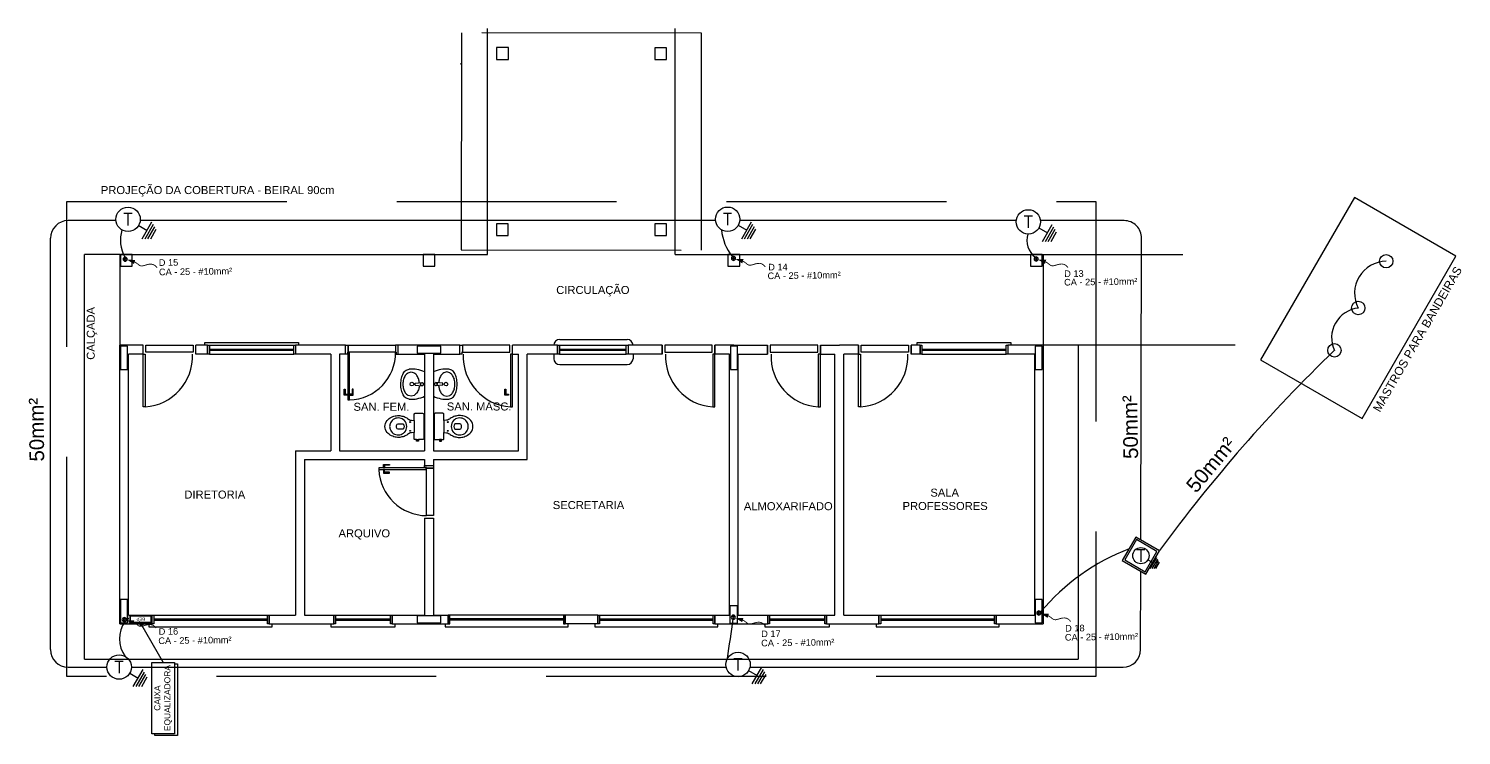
# Model space of a CAD drawing. Extents: x -192 to 167, y 237 to 369.
# Drawn here: x -11.74 to 12.69, y 273.18 to 285.23 of the extents above; entities that cross this region are included whole.
import ezdxf

# ---------------------------------------------------------------- set-up
doc = ezdxf.new("R2010")
doc.units = 0
doc.header["$LTSCALE"] = 0.1
doc.linetypes.add('HIDDEN', pattern=[9.525, 6.35, -3.175])
doc.linetypes.add('TRACEJADO_G', pattern=[0.375, 0.25, -0.125])
doc.layers.get('0').update_dxf_attribs({"linetype": 'CONTINUOUS'})
for name, color, linetype in [('100-txt_t2_002', 1, 'CONTINUOUS'), ('100-txt_t4', 1, 'CONTINUOUS'), ('75-0', 7, 'CONTINUOUS'), ('75-2', 7, 'CONTINUOUS'), ('A-JANEL', 1, 'CONTINUOUS'), ('A-PARED', 5, 'CONTINUOUS'), ('A-PARED-PISOS', 2, 'CONTINUOUS'), ('A-PAREDE', 5, 'CONTINUOUS'), ('A-PISOS', 2, 'CONTINUOUS'), ('A-PISOS-CTEL', 2, 'TRACEJADO_G'), ('A-PISOS-NIVEL', 1, 'CONTINUOUS'), ('A-SOLEIRA', 1, 'CONTINUOUS'), ('ARQ-ALV-CORTE', 5, 'CONTINUOUS'), ('ARQ-EQP-VISTA', 1, 'CONTINUOUS'), ('ARQ-ESQ-VISTA1', 2, 'CONTINUOUS'), ('ARQ-TXT-1_075', 2, 'CONTINUOUS'), ('AUX_01', 1, 'CONTINUOUS'), ('AUX_03', 3, 'CONTINUOUS'), ('Ele_diagramas', 2, 'CONTINUOUS'), ('EST-CONC-CORTE', 6, 'CONTINUOUS'), ('FARADAY', 6, 'HIDDEN'), ('GER_PARA-RAIO', 5, 'PARA-RAIO'), ('Ltype_para-raio', 5, 'PRAIO')]:
    doc.layers.add(name, color=color, linetype=linetype)
doc.styles.add('ESC-50-A20', font='arial.ttf', dxfattribs={"height": 0.1})
doc.styles.get("Standard").update_dxf_attribs({"font": 'ARIALUNI.TTF'})
doc.styles.add('T2', font='arial.ttf')
doc.styles.add('T4', font='arial.ttf')
doc.linetypes.add('PARA-RAIO', pattern='A,0.5,-0.15,["/",Standard,S=0.15,R=0,X=-0.1,Y=-0.075],-0.05', length=0.7)
doc.linetypes.add('PRAIO', pattern='A,0.5,-0.15,["/",Standard,S=0.15,R=0,X=-0.1,Y=-0.075],-0.05', length=0.7)

# ---------------------------------------------------------------- blocks, each defined once
blk = doc.blocks.new('cadnic01000143')
at = {"layer": 'AUX_01', "lineweight": 0}
blk.add_lwpolyline([(-0.672, -0.24), (0.672, -0.24), (0.672, 0.24), (-0.672, 0.24)], close=True, dxfattribs=at)
at = {"layer": 'AUX_03', "lineweight": 0}
blk.add_lwpolyline([(-0.6, -0.168), (0.6, -0.168), (0.6, 0.168), (-0.6, 0.168)], close=True, dxfattribs=at)
at = {"layer": '', "lineweight": 0}
blk.add_text('BEP', height=0.175, dxfattribs=at).set_placement((-0.25, -0.094))
blk = doc.blocks.new('*U72')
h = blk.add_hatch(color=252)
h.dxf.hatch_style = 1
h.paths.add_polyline_path([(0, 0), (0.15, -0.05), (0.15, 0.05)])
at = {"linetype": 'Continuous'}
for q in [(0.15, 0.05), (0.15, -0.05)]:
    blk.add_line((0, 0), q, dxfattribs=at)
for p, q in [((0.15, 0.05), (0.15, -0.05)), ((0.15, 0), (0.15, 0))]:
    blk.add_line(p, q)
blk = doc.blocks.new('cadnic01000124')
at = {"color": 10, "const_width": 0.0533}
blk.add_lwpolyline([(0.301, 0.301), (0.39, 0.381), (0.453, 0.463), (0.497, 0.542), (0.53, 0.619), (0.56, 0.69), (0.593, 0.752), (0.638, 0.805), (0.702, 0.846), (0.79, 0.874), (0.897, 0.896), (1.014, 0.921), (1.133, 0.956), (1.245, 1.01), (1.343, 1.091), (1.417, 1.208), (1.46, 1.368)], dxfattribs=at)
at = {"color": 10}
blk.add_lwpolyline([(0.088, 0.088, 0, 0.267, 0), (0.422, 0.422, 0.02, 0.02, 0)], format="xyseb", dxfattribs=at)
at = {"color": 2}
blk.add_circle((0, 0), 0.125, dxfattribs=at)
at = {"color": 3}
blk.add_circle((0, 0), 0.05, dxfattribs=at)
blk = doc.blocks.new('adm 1')
at = {"layer": 'A-JANEL', "color": 251}
for p, q in [((3.9, -2.45), (3.9, -2.6)), ((3.9, -2.45), (3.9, -2.6)), ((9.57, -2.45), (9.57, -2.6)), ((9.57, -2.45), (9.57, -2.6)), ((16.05, -2.45), (16.05, -2.6))]:
    blk.add_line(p, q, dxfattribs=at)
at = {"layer": 'A-PARED', "color": 251}
for p, q in [((8.405, -2.35), (9.555, -2.35)), ((0.9, -7.2), (0.9, -2.45)), ((1.3, -2.45), (0.9, -2.45)), ((1.05, -7.05), (1.05, -2.6)), ((1.3, -2.6), (1.05, -2.6)), ((1.3, -2.6), (1.3, -2.45)), ((1.3, -2.6), (1.3, -2.45)), ((2.2, -2.6), (2.2, -2.45)), ((2.4, -2.45), (2.2, -2.45)), ((2.2, -2.6), (2.2, -2.45)), ((2.4, -2.6), (2.2, -2.6)), ((2.4, -2.6), (2.4, -2.45)), ((4.65, -2.45), (3.9, -2.45)), ((4.5, -2.6), (3.9, -2.6)), ((4.5, -2.6), (4.5, -4.25)), ((4.5, -2.6), (4.5, -2.815)), ((4.75, -2.45), (4.65, -2.45)), ((4.65, -2.6), (4.65, -4.25)), ((4.75, -2.6), (4.65, -2.6)), ((4.75, -2.6), (4.75, -2.45)), ((4.75, -2.6), (4.75, -2.45)), ((4.795, -2.45), (4.795, -2.565)), ((6.7, -2.45), (5.65, -2.45)), ((5.65, -2.6), (5.65, -2.45)), ((5.65, -2.6), (5.65, -2.45)), ((5.65, -2.6), (6.1, -2.6)), ((6.1, -2.6), (6.1, -4.25)), ((6.1, -2.6), (6.1, -2.815)), ((6.25, -2.6), (6.25, -4.25)), ((6.25, -2.6), (6.25, -2.815)), ((6.25, -2.6), (6.7, -2.6)), ((6.7, -2.6), (6.7, -2.45)), ((6.7, -2.6), (6.7, -2.45)), ((7.6, -2.6), (7.6, -2.45)), ((7.6, -2.6), (7.6, -2.45)), ((8.37, -2.45), (7.6, -2.45)), ((7.6, -2.6), (7.7, -2.6)), ((7.7, -4.25), (7.7, -2.6)), ((7.85, -4.4), (7.85, -2.6)), ((8.37, -2.6), (7.85, -2.6)), ((7.85, -2.815), (7.85, -2.6)), ((8.305, -2.45), (8.305, -2.45)), ((8.305, -2.6), (8.305, -2.678)), ((8.37, -2.45), (8.37, -2.6)), ((8.37, -2.45), (8.37, -2.6)), ((8.37, -2.6), (8.37, -2.45)), ((8.4, -2.45), (9.54, -2.45)), ((8.4, -2.515), (9.54, -2.515)), ((8.4, -2.535), (9.54, -2.535)), ((8.4, -2.6), (9.54, -2.6)), ((10.15, -2.45), (9.57, -2.45)), ((10.15, -2.6), (9.57, -2.6)), ((10.15, -2.6), (10.15, -2.45)), ((11.375, -2.45), (11.05, -2.45)), ((11.05, -2.6), (11.05, -2.45)), ((11.3, -2.6), (11.05, -2.6)), ((11.3, -7.05), (11.3, -2.6)), ((11.375, -2.45), (11.95, -2.45)), ((11.45, -2.6), (11.95, -2.6)), ((11.45, -7.05), (11.45, -2.6)), ((11.95, -2.6), (11.95, -2.45)), ((12.85, -2.45), (13.175, -2.45)), ((12.85, -2.6), (12.85, -2.45)), ((12.85, -2.6), (13.1, -2.6)), ((13.1, -7.05), (13.1, -2.6)), ((13.5, -2.45), (13.175, -2.45)), ((13.25, -7.05), (13.25, -2.6)), ((13.5, -2.6), (13.25, -2.6)), ((13.5, -2.6), (13.5, -2.45)), ((14.55, -2.45), (14.4, -2.45)), ((14.4, -2.6), (14.4, -2.45)), ((14.55, -2.6), (14.4, -2.6)), ((16.65, -2.45), (16.05, -2.45)), ((16.5, -2.6), (16.05, -2.6)), ((16.5, -2.6), (16.5, -7.05)), ((16.65, -2.45), (16.65, -7.2)), ((5.82, -2.92), (5.871, -2.905)), ((5.871, -2.905), (5.921, -2.92)), ((6.479, -2.905), (6.429, -2.92)), ((6.53, -2.92), (6.479, -2.905)), ((8.405, -2.778), (9.555, -2.778)), ((5.94, -3.094), (6.058, -3.085)), ((5.94, -3.13), (5.94, -3.094)), ((5.94, -3.13), (6.058, -3.139)), ((6.41, -3.094), (6.292, -3.085)), ((6.41, -3.13), (6.292, -3.139)), ((6.41, -3.13), (6.41, -3.094)), ((5.871, -3.319), (5.82, -3.305)), ((6.479, -3.319), (6.53, -3.305)), ((3.9, -4.25), (4.5, -4.25)), ((3.9, -4.25), (3.9, -7.05)), ((4.65, -4.25), (6.1, -4.25)), ((6.25, -4.25), (7.7, -4.25)), ((4.05, -4.4), (4.575, -4.4)), ((4.05, -4.4), (4.05, -7.05)), ((4.575, -4.4), (6.1, -4.4)), ((6.1, -4.4), (6.1, -4.5)), ((6.1, -4.5), (6.25, -4.5)), ((6.25, -4.545), (6.135, -4.545)), ((6.25, -4.4), (7.85, -4.4)), ((6.25, -4.4), (6.25, -4.5)), ((6.1, -5.4), (6.25, -5.4)), ((6.1, -5.4), (6.1, -7.05)), ((6.25, -5.4), (6.25, -7.05)), ((1.05, -7.05), (1.45, -7.05)), ((3.451, -7.05, 1.89), (3.9, -7.05)), ((4.05, -7.05), (4.55, -7.05)), ((5.55, -7.05, -0.848), (6.1, -7.05)), ((6.25, -7.05), (6.5, -7.05)), ((11.053, -7.05), (11.3, -7.05)), ((11.45, -7.05), (11.955, -7.05, 0.728)), ((12.955, -7.05, 0.728), (13.1, -7.05)), ((13.25, -7.05), (13.85, -7.05)), ((15.85, -7.05), (16.5, -7.05)), ((0.9, -7.2), (1.45, -7.2)), ((3.45, -7.2), (4.55, -7.2, -0.848)), ((5.55, -7.2, -0.848), (6.502, -7.2)), ((11.053, -7.2), (11.375, -7.2)), ((11.375, -7.2), (11.955, -7.2, 0.728)), ((12.955, -7.2, 0.728), (13.85, -7.2)), ((15.85, -7.2), (16.65, -7.2))]:
    blk.add_line(p, q, dxfattribs=at)
for points in [[(22.091, -3.7), (23.691, -0.929), (21.959, 0.071), (20.359, -2.7)], [(0.915, -1.1), (1.115, -1.1), (1.115, -0.9), (0.915, -0.9)], [(6.075, -1.1), (6.275, -1.1), (6.275, -0.9), (6.075, -0.9)], [(11.275, -1.1), (11.475, -1.1), (11.475, -0.9), (11.275, -0.9)], [(16.435, -1.1), (16.635, -1.1), (16.635, -0.9), (16.435, -0.9)], [(4.785, -2.565), (4.785, -2.6), (4.75, -2.6), (4.75, -2.45), (4.795, -2.45), (4.795, -2.565)], [(4.79, -2.57), (4.79, -3.38), (4.82, -3.38), (4.82, -2.57)], [(4.795, -2.565), (4.795, -2.45), (5.605, -2.45), (5.605, -2.565)], [(5.615, -2.565), (5.615, -2.6), (5.65, -2.6), (5.65, -2.45), (5.605, -2.45), (5.605, -2.565)], [(5.975, -2.585), (6.375, -2.585), (6.375, -2.465), (5.975, -2.465)], [(6.735, -2.565), (6.735, -2.6), (6.7, -2.6), (6.7, -2.45), (6.745, -2.45), (6.745, -2.565)], [(7.555, -2.565), (7.555, -2.45), (6.745, -2.45), (6.745, -2.565)], [(7.565, -3.5), (7.6, -3.5), (7.6, -2.6), (7.565, -2.6)], [(8.37, -2.45), (8.4, -2.45), (8.4, -2.6), (8.37, -2.6)], [(4.745, -3.285), (4.79, -3.285), (4.79, -3.3), (4.73, -3.3), (4.73, -3.2), (4.745, -3.2)], [(4.865, -3.285), (4.82, -3.285), (4.82, -3.3), (4.88, -3.3), (4.88, -3.2), (4.865, -3.2)], [(7.485, -3.285), (7.53, -3.285), (7.53, -3.3), (7.47, -3.3), (7.47, -3.2), (7.485, -3.2)], [(6.13, -4.54), (5.32, -4.54), (5.32, -4.57), (6.13, -4.57)], [(5.415, -4.495), (5.415, -4.54), (5.4, -4.54), (5.4, -4.48), (5.5, -4.48), (5.5, -4.495)], [(5.415, -4.615), (5.415, -4.57), (5.4, -4.57), (5.4, -4.63), (5.5, -4.63), (5.5, -4.615)], [(6.135, -4.535), (6.1, -4.535), (6.1, -4.5), (6.25, -4.5), (6.25, -4.545), (6.135, -4.545)], [(6.135, -4.545), (6.25, -4.545), (6.25, -5.355), (6.135, -5.355)]]:
    blk.add_lwpolyline(points, close=True, dxfattribs=at)
for points in [[(2.35, -2.45), (2.35, -2.4), (3.95, -2.4), (3.95, -2.45)], [(5.923, -3.731), (5.923, -3.834), (5.923, -3.937)], [(6.428, -3.731), (6.428, -3.834), (6.428, -3.937)], [(5.964, -4.059), (5.994, -4.059)], [(5.994, -4.071), (5.964, -4.071)], [(6.386, -4.059), (6.356, -4.059)], [(6.356, -4.071), (6.386, -4.071)]]:
    blk.add_lwpolyline(points, dxfattribs=at)
for points in [[(5.835, -3.369), (5.787, -3.353, -0.105935), (5.736, -3.294, -0.069568), (5.707, -3.216, -0.055787), (5.695, -3.112, -0.055787), (5.707, -3.009, -0.069568), (5.736, -2.931, -0.105935), (5.787, -2.872), (5.835, -2.856)], [(6.515, -3.369), (6.563, -3.353, 0.105935), (6.614, -3.294, 0.069568), (6.643, -3.216, 0.055787), (6.655, -3.112, 0.055787), (6.643, -3.009, 0.069568), (6.614, -2.931, 0.105935), (6.563, -2.872), (6.515, -2.856)], [(6.01, -3.135, -0.04979), (6, -3.195, -0.08069), (5.97, -3.259, -0.107047), (5.921, -3.305), (5.871, -3.319)], [(6.34, -3.135, 0.04979), (6.35, -3.195, 0.08069), (6.38, -3.259, 0.107047), (6.429, -3.305), (6.479, -3.319)]]:
    blk.add_lwpolyline(points, format="xyb", dxfattribs=at)
for points in [[(5.424, -3.834, -0.182004), (5.462, -3.734, -0.098298), (5.537, -3.675, -0.085166), (5.617, -3.65, -0.08648), (5.697, -3.652, -0.067868), (5.767, -3.674, -0.06199), (5.824, -3.708, 0.060779), (5.857, -3.724, 0.023796), (5.877, -3.728), (5.923, -3.731), (5.923, -3.627, -0.424217), (5.942, -3.609), (5.964, -3.609), (5.994, -3.609), (6.067, -3.609, -0.418036), (6.085, -3.627), (6.085, -3.834), (6.085, -4.041, -0.418036), (6.067, -4.059), (5.994, -4.059), (5.994, -4.071), (5.997, -4.071), (5.997, -4.087), (5.979, -4.087), (5.961, -4.087), (5.961, -4.071), (5.964, -4.071), (5.964, -4.059), (5.942, -4.059, -0.424217), (5.923, -4.041), (5.923, -3.937), (5.877, -3.94, 0.023796), (5.857, -3.945, 0.060779), (5.824, -3.961, -0.06199), (5.767, -3.995, -0.067868), (5.697, -4.017, -0.08648), (5.617, -4.019, -0.085166), (5.537, -3.993, -0.098298), (5.462, -3.934, -0.182004)], [(6.926, -3.834, 0.182004), (6.888, -3.734, 0.098298), (6.813, -3.675, 0.085166), (6.733, -3.65, 0.08648), (6.653, -3.652, 0.067868), (6.583, -3.674, 0.06199), (6.526, -3.708, -0.060779), (6.493, -3.724, -0.023796), (6.473, -3.728), (6.428, -3.731), (6.428, -3.627, 0.424217), (6.409, -3.609), (6.386, -3.609), (6.356, -3.609), (6.283, -3.609, 0.418036), (6.265, -3.627), (6.265, -3.834), (6.265, -4.041, 0.418036), (6.283, -4.059), (6.356, -4.059), (6.356, -4.071), (6.353, -4.071), (6.353, -4.087), (6.371, -4.087), (6.389, -4.087), (6.389, -4.071), (6.386, -4.071), (6.386, -4.059), (6.409, -4.059, 0.424217), (6.428, -4.041), (6.428, -3.937), (6.473, -3.94, -0.023796), (6.493, -3.945, -0.060779), (6.526, -3.961, 0.06199), (6.583, -3.995, 0.067868), (6.653, -4.017, 0.08648), (6.733, -4.019, 0.085166), (6.813, -3.993, 0.098298), (6.888, -3.934, 0.182004)], [(5.625, -3.804, -0.276984), (5.647, -3.79), (5.732, -3.79, -0.393258), (5.732, -3.879), (5.647, -3.879, -0.276984), (5.625, -3.864, -0.2)], [(6.725, -3.804, 0.276984), (6.703, -3.79), (6.618, -3.79, 0.393258), (6.618, -3.879), (6.703, -3.879, 0.276984), (6.725, -3.864, 0.2)]]:
    blk.add_lwpolyline(points, format="xyb", close=True, dxfattribs=at)
for centre, radius in [((5.884, -3.112), 0.0313), ((6.058, -3.112), 0.027), ((6.292, -3.112), 0.027), ((6.466, -3.112), 0.0313), ((5.855, -3.759), 0.0075), ((5.855, -3.909), 0.0075), ((6.495, -3.759), 0.0075), ((6.495, -3.909), 0.0075)]:
    blk.add_circle(centre, radius, dxfattribs=at)
for centre, radius, start, end in [((8.405, -2.45), 0.1, 90, 180), ((4.801, -2.577, 0.02), 0.804, 271.3268, 0.8216), ((7.623, -2.638), 0.864, 177.4627, 266.159), ((8.405, -2.678), 0.1, 180, 270), ((5.903, -3.055), 0.159, 121.4172, 145.8575), ((5.871, -3.396), 0.542, 65.0201, 93.7898), ((5.839, -3.055), 0.159, 34.1425, 58.5828), ((6.479, -3.396), 0.542, 86.2102, 114.9799), ((6.511, -3.055), 0.159, 121.4172, 145.8575), ((6.447, -3.055), 0.159, 34.1425, 58.5828), ((6.035, -3.112), 0.304, 164.3104, 180), ((6.035, -3.112), 0.304, 180, 195.6896), ((5.954, -3.09), 0.22, 145.8575, 164.3104), ((5.788, -3.09), 0.22, 15.6896, 34.1425), ((5.707, -3.112), 0.304, 4.5147, 15.6896), ((6.643, -3.112), 0.304, 164.3104, 175.4853), ((6.562, -3.09), 0.22, 145.8575, 164.3104), ((6.396, -3.09), 0.22, 15.6896, 34.1425), ((6.315, -3.112), 0.304, 0, 15.6896), ((6.315, -3.112), 0.304, 344.3104, 360), ((5.954, -3.135), 0.22, 195.6896, 214.1425), ((5.903, -3.17), 0.159, 214.1425, 238.5828), ((5.871, -2.828), 0.542, 266.2102, 294.9799), ((6.479, -2.828), 0.542, 245.0201, 273.7898), ((6.447, -3.17), 0.159, 301.4172, 325.8575), ((6.396, -3.135), 0.22, 325.8575, 344.3104), ((5.654, -3.836), 0.15, 155.5324, 179.3097), ((5.654, -3.832), 0.15, 180.6903, 204.4676), ((5.653, -3.838), 0.15, 115.9856, 154.8271), ((5.653, -3.831), 0.15, 205.1729, 244.0144), ((5.651, -3.844), 0.155, 80.2788, 114.2845), ((5.652, -3.831), 0.142, 42.9857, 79.8951), ((5.647, -3.835), 0.149, 0.3748, 42.7332), ((5.647, -3.833), 0.149, 317.2668, 359.6252), ((6.703, -3.835), 0.149, 137.2668, 179.6252), ((6.703, -3.833), 0.149, 180.3748, 222.7332), ((6.698, -3.831), 0.142, 100.1049, 137.0143), ((6.699, -3.844), 0.155, 65.7155, 99.7212), ((6.697, -3.838), 0.15, 25.1729, 64.0144), ((6.697, -3.831), 0.15, 295.9856, 334.8271), ((6.696, -3.836), 0.15, 0.6903, 24.4676), ((6.696, -3.832), 0.15, 335.5324, 359.3097), ((5.651, -3.824), 0.155, 245.7155, 279.7212), ((5.652, -3.837), 0.142, 280.1049, 317.0143), ((6.698, -3.837), 0.142, 222.9857, 259.8951), ((6.699, -3.824), 0.155, 260.2788, 294.2845), ((6.143, -4.531), 0.824, 182.7121, 269.4362)]:
    blk.add_arc(centre, radius, start, end, dxfattribs=at)
at = {"layer": 'A-PARED-PISOS', "color": 251}
for p, q in [((0.9, -0.9), (0.9, -2.45)), ((0.9, -0.9), (7.175, -0.9)), ((10.375, -0.9), (16.65, -0.9)), ((16.65, -0.9), (16.65, -2.45))]:
    blk.add_line(p, q, dxfattribs=at)
at = {"layer": 'A-PAREDE', "color": 251}
for p, q in [((2.4, -2.45), (2.4, -2.6)), ((2.4, -2.45), (2.4, -2.6)), ((3.9, -2.45), (3.9, -2.6)), ((3.9, -2.45), (3.9, -2.6)), ((9.57, -2.45), (9.57, -2.6)), ((9.57, -2.45), (9.57, -2.6)), ((10.15, -2.45), (10.15, -2.6)), ((11.05, -2.45), (11.05, -2.6)), ((11.95, -2.45), (11.95, -2.6)), ((12.85, -2.45), (12.85, -2.6)), ((13.5, -2.45), (13.5, -2.6)), ((14.4, -2.45), (14.4, -2.6)), ((14.55, -2.45), (14.55, -2.6)), ((14.55, -2.45), (14.55, -2.6)), ((14.55, -2.45), (14.55, -2.6)), ((16.05, -2.45), (16.05, -2.6)), ((1.45, -7.05), (1.45, -7.2)), ((1.45, -7.2), (1.45, -7.05)), ((1.45, -7.05), (1.45, -7.2)), ((3.45, -7.05), (3.45, -7.2)), ((3.45, -7.2), (3.45, -7.05)), ((3.45, -7.05), (3.45, -7.2)), ((4.55, -7.2, -0.848), (4.55, -7.05, -0.848)), ((4.55, -7.05, -0.848), (4.55, -7.2, -0.848)), ((5.55, -7.2, -0.848), (5.55, -7.05, -0.848)), ((5.55, -7.05, -0.848), (5.55, -7.2, -0.848)), ((6.5, -7.05), (6.5, -7.2)), ((6.5, -7.2), (6.5, -7.05)), ((6.5, -7.05), (6.5, -7.2)), ((9.053, -7.05), (8.5, -7.05)), ((8.5, -7.05), (8.5, -7.2)), ((8.5, -7.2), (8.5, -7.05)), ((8.5, -7.05), (8.5, -7.2)), ((9.053, -7.05), (9.053, -7.2)), ((9.053, -7.2), (9.053, -7.05)), ((9.053, -7.05), (9.053, -7.2)), ((11.053, -7.05), (11.053, -7.2)), ((11.053, -7.2), (11.053, -7.05)), ((11.053, -7.05), (11.053, -7.2)), ((11.955, -7.2), (11.955, -7.05)), ((11.955, -7.05), (11.955, -7.2)), ((12.955, -7.2), (12.955, -7.05)), ((12.955, -7.05), (12.955, -7.2)), ((13.85, -7.05), (13.85, -7.2)), ((13.85, -7.2), (13.85, -7.05)), ((13.85, -7.05), (13.85, -7.2)), ((15.85, -7.05), (15.85, -7.2)), ((15.85, -7.2), (15.85, -7.05)), ((15.85, -7.05), (15.85, -7.2)), ((9.053, -7.2), (8.5, -7.2))]:
    blk.add_line(p, q, dxfattribs=at)
for points in [[(7.329, 2.626), (7.329, 2.426), (7.529, 2.426), (7.529, 2.626)], [(10.029, 2.624), (10.029, 2.424), (10.229, 2.424), (10.229, 2.624)], [(7.327, -0.378), (7.327, -0.578), (7.527, -0.578), (7.527, -0.378)], [(10.026, -0.379), (10.026, -0.579), (10.226, -0.579), (10.226, -0.379)], [(11.315, -2.865), (11.435, -2.865), (11.435, -2.465), (11.315, -2.465)], [(16.515, -2.865), (16.635, -2.865), (16.635, -2.465), (16.515, -2.465)], [(0.915, -7.185), (1.035, -7.185), (1.035, -6.785), (0.915, -6.785)], [(16.515, -7.185), (16.635, -7.185), (16.635, -6.785), (16.515, -6.785)], [(5.975, -7.184), (6.375, -7.184), (6.375, -7.064), (5.975, -7.064)]]:
    blk.add_lwpolyline(points, close=True, dxfattribs=at)
at = {"layer": 'A-PISOS', "color": 251}
for p, q in [((7.175, -0.9), (7.175, 2.95)), ((10.375, -0.9), (10.375, 2.95)), ((0.3, -2.525), (0.3, -0.9)), ((0.9, -0.9), (0.3, -0.9)), ((0.3, -7.8), (0.3, -2.525)), ((17.25, -2.45), (17.25, -2.525)), ((17.25, -2.45), (17.25, -2.525)), ((17.25, -2.45), (17.25, -7.8)), ((0.3, -7.8), (17.25, -7.8))]:
    blk.add_line(p, q, dxfattribs=at)
at = {"layer": 'A-PISOS-CTEL', "color": 251, "linetype": 'TRACEJADO_G', "ltscale": 150}
blk.add_lwpolyline([(10.824, -0.826), (10.826, 2.874), (6.729, 2.876), (6.726, -0.824), (10.824, -0.826)], dxfattribs=at)
blk.add_lwpolyline([(0, -8.1), (0, 0), (17.55, 0), (17.55, -8.1)], close=True, dxfattribs=at)
at = {"layer": 'A-PISOS-NIVEL', "color": 251}
for p, q in [((16.65, -0.9), (19.032, -0.9)), ((19.926, -2.45), (16.65, -2.45))]:
    blk.add_line(p, q, dxfattribs=at)
blk.add_arc((6.715, 2.34), 0.01, 0, 90, dxfattribs=at)
at = {"layer": 'A-SOLEIRA', "color": 251}
for p, q in [((9.655, -2.45), (9.655, -2.45)), ((9.655, -2.6), (9.655, -2.678))]:
    blk.add_line(p, q, dxfattribs=at)
for points in [[(0.915, -2.865), (1.035, -2.865), (1.035, -2.465), (0.915, -2.465)], [(1.345, -2.565), (1.345, -2.45), (2.155, -2.45), (2.155, -2.565)], [(11.005, -2.565), (11.005, -2.45), (10.195, -2.45), (10.195, -2.565)], [(12.805, -2.565), (12.805, -2.45), (11.995, -2.45), (11.995, -2.565)], [(13.545, -2.565), (13.545, -2.45), (14.355, -2.45), (14.355, -2.565)]]:
    blk.add_lwpolyline(points, close=True, dxfattribs=at)
for centre, start, end in [((9.555, -2.45), 0, 90), ((9.555, -2.678), 270, 0)]:
    blk.add_arc(centre, 0.1, start, end, dxfattribs=at)
at = {"layer": 'ARQ-ALV-CORTE', "color": 251}
for points in [[(1.335, -3.5), (1.3, -3.5), (1.3, -2.6), (1.335, -2.6)], [(11.015, -3.5), (11.05, -3.5), (11.05, -2.6), (11.015, -2.6)], [(12.815, -3.5), (12.85, -3.5), (12.85, -2.6), (12.815, -2.6)], [(13.535, -3.5), (13.5, -3.5), (13.5, -2.6), (13.535, -2.6)]]:
    blk.add_lwpolyline(points, close=True, dxfattribs=at)
for centre, start, end in [((1.277, -2.638), 273.841, 2.5373), ((11.073, -2.638), 177.4627, 266.159), ((12.873, -2.638), 177.4627, 266.159), ((13.477, -2.638), 273.841, 2.5373)]:
    blk.add_arc(centre, 0.864, start, end, dxfattribs=at)
at = {"layer": 'ARQ-EQP-VISTA', "color": 251}
for centre in [(22.501, -1.016), (22.025, -1.814), (21.618, -2.536)]:
    blk.add_circle(centre, 0.114, dxfattribs=at)
at = {"layer": 'ARQ-ESQ-VISTA1', "color": 251}
for p, q in [((2.43, -2.45), (3.87, -2.45)), ((2.43, -2.515), (3.87, -2.515)), ((2.43, -2.535), (3.87, -2.535)), ((2.43, -2.6), (3.87, -2.6)), ((14.58, -2.515), (16.02, -2.515)), ((14.58, -2.535), (16.02, -2.535)), ((14.58, -2.6), (16.02, -2.6)), ((1.48, -7.05), (3.42, -7.05)), ((4.58, -7.05, -0.848), (5.52, -7.05, -0.848)), ((8.47, -7.05), (6.53, -7.05)), ((9.083, -7.05), (11.023, -7.05)), ((11.985, -7.05), (12.925, -7.05)), ((13.88, -7.05), (15.82, -7.05)), ((1.48, -7.115), (3.42, -7.115)), ((1.48, -7.135), (3.42, -7.135)), ((4.58, -7.115, -0.848), (5.52, -7.115, -0.848)), ((4.58, -7.135, -0.848), (5.52, -7.135, -0.848)), ((8.47, -7.115), (6.53, -7.115)), ((8.47, -7.135), (6.53, -7.135)), ((9.083, -7.115), (11.023, -7.115)), ((9.083, -7.135), (11.023, -7.135)), ((11.985, -7.115), (12.925, -7.115)), ((11.985, -7.135), (12.925, -7.135)), ((13.88, -7.115), (15.82, -7.115)), ((13.88, -7.135), (15.82, -7.135))]:
    blk.add_line(p, q, dxfattribs=at)
for points in [[(14.5, -2.45), (14.5, -2.4), (16.1, -2.4), (16.1, -2.45)], [(1.4, -7.2), (1.4, -7.25), (3.5, -7.25), (3.5, -7.2)], [(6.45, -7.2), (6.45, -7.25), (8.55, -7.25), (8.55, -7.2)], [(9.003, -7.2), (9.003, -7.25), (11.103, -7.25), (11.103, -7.2)], [(11.905, -7.201), (11.905, -7.251), (13.005, -7.25), (13.005, -7.2)], [(13.8, -7.2), (13.8, -7.25), (15.9, -7.25), (15.9, -7.2)]]:
    blk.add_lwpolyline(points, dxfattribs=at)
for points in [[(2.4, -2.45), (2.43, -2.45), (2.43, -2.6), (2.4, -2.6)], [(3.87, -2.45), (3.9, -2.45), (3.9, -2.6), (3.87, -2.6)], [(9.54, -2.45), (9.57, -2.45), (9.57, -2.6), (9.54, -2.6)], [(14.55, -2.45), (14.58, -2.45), (14.58, -2.6), (14.55, -2.6)], [(16.02, -2.45), (16.05, -2.45), (16.05, -2.6), (16.02, -2.6)], [(1.45, -7.05), (1.48, -7.05), (1.48, -7.2), (1.45, -7.2)], [(3.42, -7.05), (3.45, -7.05), (3.45, -7.2), (3.42, -7.2)], [(6.53, -7.05), (6.5, -7.05), (6.5, -7.2), (6.53, -7.2)], [(8.5, -7.05), (8.47, -7.05), (8.47, -7.2), (8.5, -7.2)], [(9.053, -7.05), (9.083, -7.05), (9.083, -7.2), (9.053, -7.2)], [(11.023, -7.05), (11.053, -7.05), (11.053, -7.2), (11.023, -7.2)], [(11.955, -7.05), (11.985, -7.05), (11.985, -7.2), (11.955, -7.2)], [(12.925, -7.05), (12.955, -7.05), (12.955, -7.2), (12.925, -7.2)], [(13.85, -7.05), (13.88, -7.05), (13.88, -7.2), (13.85, -7.2)], [(15.82, -7.05), (15.85, -7.05), (15.85, -7.2), (15.82, -7.2)]]:
    blk.add_lwpolyline(points, close=True, dxfattribs=at)
at = {"layer": 'ARQ-ESQ-VISTA1', "color": 251, "elevation": -0.848}
for points in [[(4.55, -7.05), (4.58, -7.05), (4.58, -7.2), (4.55, -7.2)], [(5.52, -7.05), (5.55, -7.05), (5.55, -7.2), (5.52, -7.2)]]:
    blk.add_lwpolyline(points, close=True, dxfattribs=at)
blk.add_lwpolyline([(4.5, -7.201), (4.5, -7.251), (5.6, -7.25), (5.6, -7.2)], dxfattribs=at)
at = {"layer": 'EST-CONC-CORTE', "color": 252}
blk.add_lwpolyline([(11.437, -7.191), (11.437, -6.891), (11.307, -6.891), (11.307, -7.191)], close=True, dxfattribs=at)
at = {"layer": 'A-PARED', "color": 251, "style": 'ESC-50-A20'}
blk.add_text('PROJEÇÃO DA COBERTURA - BEIRAL 90cm', height=0.13653, dxfattribs=at).set_placement((0.579, 0.129))
blk.add_text('CALÇADA', height=0.1365, rotation=90, dxfattribs=at).set_placement((0.475, -2.697))
at = {"layer": 'A-PARED', "color": 251, "char_height": 0.13653, "attachment_point": 1, "style": 'ESC-50-A20'}
for s, insert in [('\\pi0.6646;CIRCULAÇÃO      ', (7.681, -1.438)), ('\\pi0.51025;SAN. FEM.      ', (4.378, -3.43)), ('\\pi0.43603;SAN. MASC.      ', (6.044, -3.425)), ('\\pi0.54727;DIRETORIA      ', (1.456, -4.927)), ('\\pi0.45404;SECRETARIA      ', (7.833, -5.106)), ('\\pi0.30582;ALMOXARIFADO', (11.24, -5.125)), ('\\pi0.8196;SALA\\P\\pi0.34563;PROFESSORES      ', (13.907, -4.894)), ('\\pi0.62378;ARQUIVO      ', (4.009, -5.588))]:
    blk.add_mtext_dynamic_manual_height_columns(s, width=2.70678, gutter_width=1, heights=[0], dxfattribs=dict(at, insert=insert))
at = {"layer": 'ARQ-TXT-1_075', "color": 251, "style": 'ESC-50-A20'}
blk.add_text('MASTROS PARA BANDEIRAS', height=0.144, rotation=60, dxfattribs=at).set_placement((22.392, -3.601))

msp = doc.modelspace()

# ---------------------------------------------------------------- linework, layer by layer
at = {"layer": '100-txt_t2_002'}
msp.add_line((-9.835, 275.089), (-9.451, 274.422), dxfattribs=at)
msp.add_lwpolyline([(-9.643, 273.204), (-9.643, 274.422), (-9.258, 274.422), (-9.258, 273.204)], close=True, dxfattribs=at)
msp.add_lwpolyline([(-9.258, 274.397), (-9.207, 274.397), (-9.207, 273.178), (-9.592, 273.178), (-9.592, 273.204)], dxfattribs=at)
at = {"layer": 'A-PARED', "color": 251}
msp.add_line((-10.042, 275.229), (-9.642, 275.229), dxfattribs=at)
at = {"layer": 'A-PAREDE', "color": 251}
for p, q in [((-9.642, 275.229), (-9.642, 275.079)), ((-9.642, 275.079), (-9.642, 275.229)), ((-9.642, 275.229), (-9.642, 275.079))]:
    msp.add_line(p, q, dxfattribs=at)
at = {"layer": 'Ele_diagramas', "color": 4}
for p, q in [((-10.12, 282.08), (-9.981, 282.08)), ((-10.051, 282.08), (-10.051, 281.874)), ((0.105, 282.082), (0.244, 282.082)), ((0.175, 282.082), (0.175, 281.876)), ((5.235, 282.038), (5.374, 282.038)), ((5.304, 282.038), (5.304, 281.831)), ((7.153, 276.345), (7.292, 276.345)), ((7.223, 276.345), (7.223, 276.139)), ((-10.273, 274.445), (-10.134, 274.445)), ((-10.203, 274.445), (-10.203, 274.239)), ((0.283, 274.489), (0.422, 274.489)), ((0.353, 274.489), (0.353, 274.283))]:
    msp.add_line(p, q, dxfattribs=at)
at = {"layer": 'Ele_diagramas', "color": 3}
for p, q in [((-9.868, 281.873), (-9.724, 281.789)), ((-9.807, 281.645), (-9.641, 281.934)), ((-9.759, 281.645), (-9.617, 281.892)), ((-9.711, 281.645), (-9.593, 281.85)), ((-9.663, 281.645), (-9.568, 281.809)), ((0.357, 281.875), (0.502, 281.792)), ((0.418, 281.647), (0.585, 281.936)), ((0.466, 281.647), (0.609, 281.894)), ((0.514, 281.647), (0.633, 281.853)), ((0.563, 281.647), (0.657, 281.811)), ((5.487, 281.83), (5.631, 281.747)), ((5.548, 281.602), (5.714, 281.891)), ((5.596, 281.602), (5.738, 281.849)), ((5.644, 281.602), (5.762, 281.808)), ((5.692, 281.602), (5.787, 281.766)), ((7.345, 276.173), (7.441, 276.117)), ((7.386, 276.021), (7.496, 276.213)), ((7.418, 276.021), (7.512, 276.185)), ((7.45, 276.021), (7.528, 276.158)), ((7.482, 276.021), (7.544, 276.13)), ((-10.021, 274.238), (-9.876, 274.155)), ((-9.96, 274.01), (-9.793, 274.299)), ((-9.912, 274.01), (-9.769, 274.257)), ((-9.864, 274.01), (-9.745, 274.216)), ((-9.815, 274.01), (-9.721, 274.174)), ((0.535, 274.282), (0.679, 274.198)), ((0.596, 274.054), (0.763, 274.343)), ((0.644, 274.054), (0.787, 274.301)), ((0.692, 274.054), (0.811, 274.259)), ((0.74, 274.054), (0.835, 274.218))]:
    msp.add_line(p, q, dxfattribs=at)
at = {"layer": 'Ele_diagramas', "color": 2}
for centre, radius in [((-10.049, 281.977), 0.208), ((0.177, 281.979), 0.208), ((5.306, 281.934), 0.208), ((7.225, 276.242), 0.139), ((-10.201, 274.342), 0.208), ((0.355, 274.386), 0.208)]:
    msp.add_circle(centre, radius, dxfattribs=at)
at = {"layer": 'GER_PARA-RAIO'}
for p, q in [((-10.256, 281.955), (-11.071, 281.955)), ((-0.03, 281.955), (-9.842, 281.955)), ((5.099, 281.955), (0.384, 281.955)), ((6.938, 281.955), (5.514, 281.955)), ((-11.371, 274.64), (-11.371, 281.655)), ((7.226, 276.51), (7.238, 281.654)), ((7.221, 274.639), (7.224, 275.973)), ((-10.033, 275.163), (-10.076, 275.167)), ((-11.071, 274.34), (-10.41, 274.34)), ((-9.993, 274.34), (0.152, 274.34)), ((0.558, 274.34), (6.921, 274.34))]:
    msp.add_line(p, q, dxfattribs=at)
for centre, radius, start, end in [((-11.071, 281.655), 0.3, 90, 180), ((-9.579, 281.62), 0.6, 162.941, 208.7074), ((0.911, 281.875), 0.842, 185.2176, 219.3386), ((6.938, 281.655), 0.3, 359.8633, 90), ((5.642, 281.618), 0.361, 162.5087, 232.6399), ((11.414, 280.719), 0.544, 90.5684, 207.8946), ((10.988, 279.958), 0.51, 96.2143, 204.9086), ((28.888, 260.698), 26.456, 133.9538, 143.7873), ((8.349, 272.906), 3.698, 111.0062, 140.0245), ((-25.231, 278.461), 25.713, 351.1157, 352.6182), ((-9.698, 274.822), 0.499, 143.2289, 216.9097), ((-11.071, 274.64), 0.3, 180, 270), ((6.921, 274.64), 0.3, 270, 359.8633)]:
    msp.add_arc(centre, radius, start, end, dxfattribs=at)
at = {"layer": 'Ltype_para-raio', "color": 2, "linetype": 'Continuous'}
for points in [[(7.14, 276.56), (6.907, 276.157), (7.31, 275.924), (7.543, 276.327)], [(7.152, 276.515), (6.952, 276.169), (7.298, 275.969), (7.498, 276.315)]]:
    msp.add_lwpolyline(points, close=True, dxfattribs=at)

# ---------------------------------------------------------------- block references
at = {"layer": '100-txt_t2_002', "xscale": 0.5154364986208819, "yscale": 0.5154364986208819, "zscale": 0.5154364986208819, "rotation": 306.1000350745217}
msp.add_blockref('*U72', (-9.86, 275.117), dxfattribs=at)
at = {"layer": '75-0', "xscale": -0.2812499999999998, "yscale": 0.28125, "zscale": 0.28125, "rotation": 208.2189294397885}
for p in [(-10.098, 281.298), (0.277, 281.311), (5.439, 281.3), (0.274, 275.192), (5.484, 275.265), (-10.114, 275.152)]:
    msp.add_blockref('cadnic01000124', p, dxfattribs=at)
at = {"layer": '75-2', "xscale": 0.2899330304742462, "yscale": 0.2899330304742462, "zscale": 0.2899330304742462, "rotation": 179.9999999999925}
msp.add_blockref('cadnic01000143', (-9.835, 275.159), dxfattribs=at)
at = {"layer": 'GER_PARA-RAIO'}
msp.add_blockref('adm 1', (-11.092, 282.279), dxfattribs=at)

# ---------------------------------------------------------------- texts
at = {"layer": '100-txt_t2_002', "insert": (-9.451, 273.813), "char_height": 0.10309, "width": 1.07759, "attachment_point": 5, "rotation": 90, "style": 'T2'}
msp.add_mtext('CAIXA EQUALIZADORA', dxfattribs=at)
at = {"layer": '100-txt_t4', "style": 'T4'}
for s, p in [('D 15', (-9.524, 281.183)), ('CA - 25 - #10mm²', (-9.521, 281.023)), ('CA - 25 - #10mm²', (0.858, 280.957)), ('D 14', (0.87, 281.106)), ('D 13', (5.918, 280.993)), ('CA - 25 - #10mm²', (5.916, 280.848)), ('D 16', (-9.526, 274.892)), ('D 17', (0.75, 274.852)), ('CA - 25 - #10mm²', (5.929, 274.793)), ('D 18', (5.934, 274.947)), ('CA - 25 - #10mm²', (-9.532, 274.734)), ('CA - 25 - #10mm²', (0.749, 274.695))]:
    msp.add_text(s, height=0.1125, rotation=0.7538, dxfattribs=at).set_placement(p)
at = {"layer": 'FARADAY', "color": 2}
for rotation, p in [(90.6945, (-11.479, 277.848)), (90.9228, (7.178, 277.893)), (50.1815, (8.167, 277.295))]:
    msp.add_text('50mm²', height=0.25, rotation=rotation, dxfattribs=at).set_placement(p)

doc.saveas('drawing.dxf')
